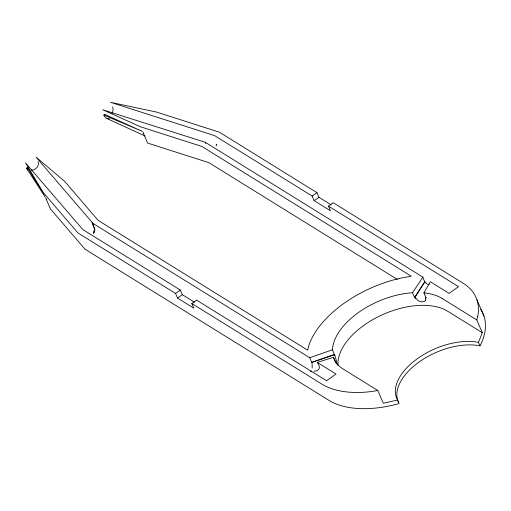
<?xml version="1.0" encoding="UTF-8"?>
<svg xmlns="http://www.w3.org/2000/svg" width="511" height="511" viewBox="0 0 511 511"><rect width="100%" height="100%" fill="white"/><g stroke="black" fill="none" stroke-linecap="round" stroke-linejoin="round"><path stroke-width="0.77" d="M312.189 367.984L312.093 363.436L309.736 357.738L92.165 222.956L92.446 222.751L36.083 157.164L64.431 181.137L98.169 220.394L307.616 350.144L309.021 344.97A91.003 50.493 -23.4 0 1 403.626 277.524L411.304 276.227L201.839 146.44L140.557 126.824L102.602 109.705L205.269 142.282L422.846 277.103C423.843 280.207 425.324 284.333 429.189 284.576M216.619 144.747L216.702 144.243L216.07 145.884M94.158 227.555L94.618 227.855L94.797 230.129L93.539 233.246L94.548 229.152L92.165 222.956M93.769 233.08L94.797 230.129M425.657 300.034L425.899 297.504L423.894 292.873L430.358 281.753L449.131 293.384L458.552 286.665L328.439 206.118L333.21 202.72L463.266 283.305A91.003 50.493 -23.4 0 1 477.747 316.475M398.606 402.591A54.6 30.296 -23.4 0 1 419.652 361.609A54.6 30.296 -23.4 0 1 479.657 345.775L479.982 345.858L478.475 342.383L482.314 332.693L476.801 319.95L477.747 316.475M425.625 300.149L424.852 301.183A5.161 3.194 34.8 0 1 423.951 301.65L421.805 301.829L419.276 301.215A5.155 3.475 29.1 0 1 417.928 300.513L415.06 297.351L424.852 281.733L414.542 297.364L415.596 298.309M479.982 345.858L480.602 344.74A91.003 50.493 -23.4 0 0 480.71 309.379M309.736 357.738L332.469 349.811A63.696 35.342 -23.4 0 1 412.537 292.733L422.846 277.103M425.586 297.958L425.899 297.504L425.408 297.479L425.714 298.437M103.81 115.077L104.608 114.336L142.563 131.455L103.81 115.077L104.972 117.006L106.486 118.316L145.092 135.996M425.535 297.817L425.899 297.504M94.618 227.855L94.822 228.954M180.326 290.044L82.814 229.567L25.55 162.932L43.378 192.698L78.011 233.003L175.56 293.442L180.326 290.044L182.331 294.675L194.519 302.231M316.948 192.647L219.404 132.202L156.494 112.062L110.568 102.328L214.588 135.626L312.183 196.045L316.948 192.647L318.953 197.278L331.147 204.834M175.56 293.442L177.56 298.073L182.331 294.675M312.183 196.045L314.182 200.676L318.953 197.278M177.56 298.073L193.822 308.146L191.817 303.515L196.582 300.117L326.586 380.746L336.014 374.026L317.242 362.395L333.479 357.33A63.696 35.342 -23.4 0 0 343.085 368.987L377.821 390.506L383.333 403.249L397.615 400.03L399.117 403.498L397.494 403.99A91.003 50.493 -23.4 0 1 328.886 400.317L85.03 249.215L50.397 208.916L45.964 198.511L46.654 199.616M26.502 168.145L27.556 167.57L45.383 197.335L26.502 168.145L27.741 170.125M332.469 349.811L334.488 354.787L311.736 362.369L334.475 354.442L336.034 359.399A6.075 1.048 73.2 0 1 336.423 361.124L336.787 363.743A5.161 0.441 69.9 0 1 336.73 364.004L336.442 363.723M314.003 371.337C319.714 370.762 321.068 367.339 317.242 362.395M377.821 390.506L372.672 391.381A91.003 50.493 -23.4 0 1 321.873 384.106L191.817 303.515M109.392 118.795L107.048 118.59M415.06 297.351L414.542 297.364L412.543 292.733M335.408 361.635L335.81 362.529L335.548 361.96M478.475 342.383L478.155 342.3A54.6 30.296 -23.4 0 0 417.596 358.53A54.6 30.296 -23.4 0 0 397.469 399.819L397.615 400.03M415.226 297.683L414.542 297.364L415.302 297.83M314.182 200.676L330.445 210.749L328.439 206.118M442.06 298.424L476.801 319.95M397.303 279.421L208.858 162.651L147.577 143.035L143.131 132.624L143.776 133.703M482.314 332.693L447.572 311.167A63.696 35.342 -23.4 0 0 378.51 316.584A63.696 35.342 -23.4 0 0 338.071 365.659M476.884 299.746L484.006 316.168M333.479 357.33L335.197 361.303M205.269 142.282L205.837 143.61M92.446 222.751L93.871 226.041M334.488 354.787L334.909 355.828M334.699 355.292L334.475 354.442L334.635 355.139M112.58 106.952A6.068 4.273 -72.1 0 1 112.043 113.385M104.851 114.79A6.068 4.248 -72.6 0 1 104.621 114.323M38.076 161.763A6.068 4.982 -40.2 0 1 33.681 169.799L33.094 169.971A6.068 4.969 -41 0 1 31.343 170.125M28.086 168.464A6.068 4.969 -41 0 1 27.556 167.563M423.887 292.873A63.696 35.342 -23.4 0 1 442.053 298.43M311.193 371.031L310.969 371.523L311.193 371.031"/></g></svg>
